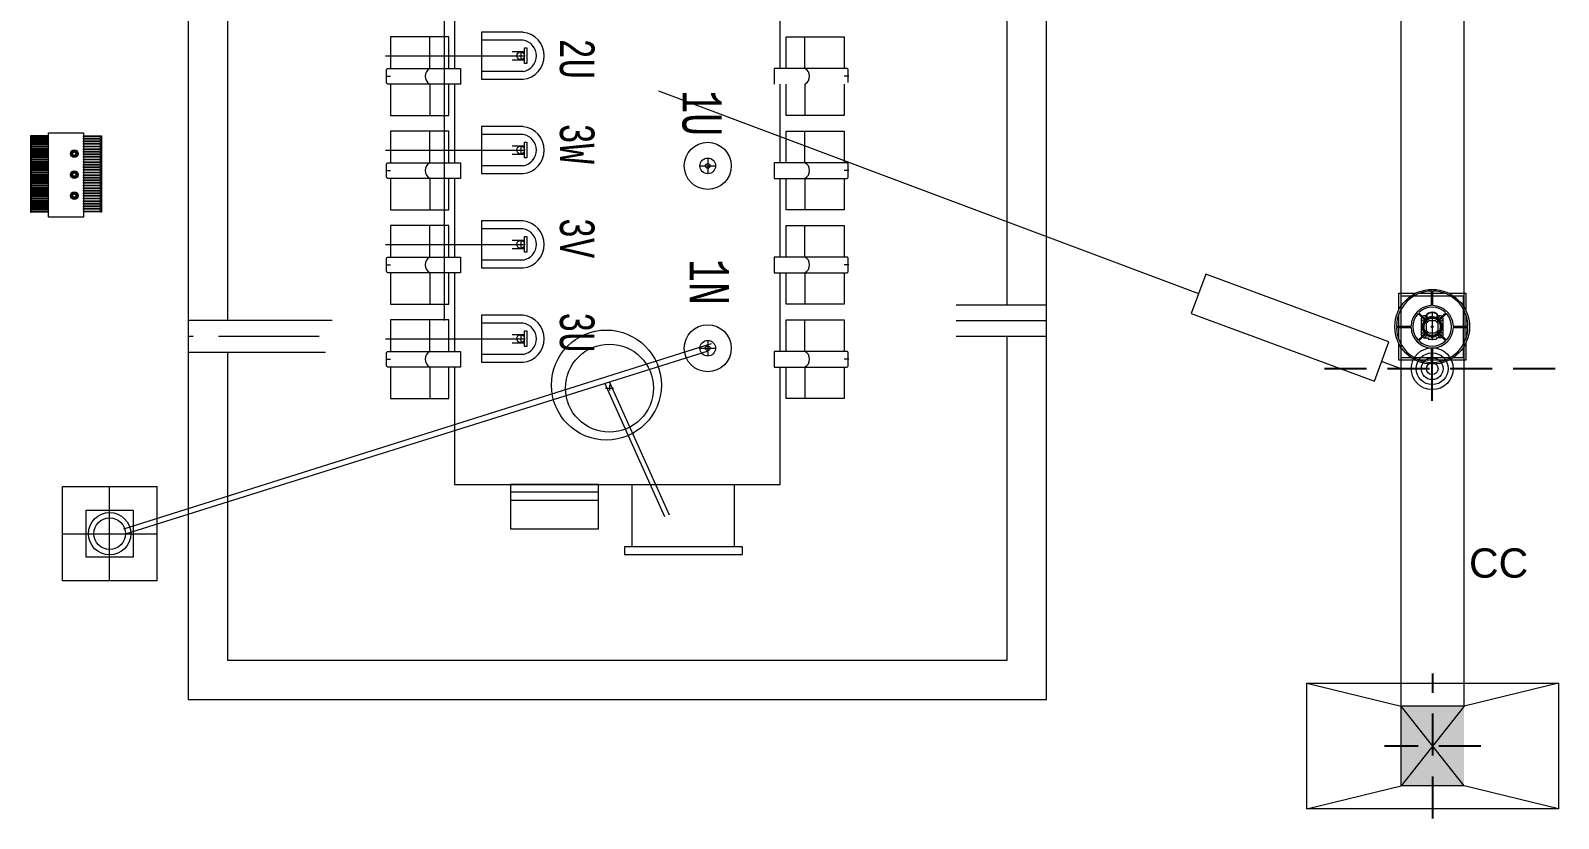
# Model space of a CAD drawing. Header units: metres. Extents: x 252 to 379, y 116 to 201.
# Drawn here: x 283.83 to 302.05, y 176.7 to 186.1 of the extents above; entities that cross this region are included whole.
import ezdxf
from ezdxf.enums import TextEntityAlignment as Align

# ---------------------------------------------------------------- set-up
doc = ezdxf.new("R2010")
doc.units = ezdxf.units.M
doc.linetypes.add('ACAD_ISO10W100', pattern=[18.5, 12, -3, 0.5, -3])
doc.linetypes.add('DASHED', pattern=[0.75, 0.5, -0.25])
for name, color, linetype, lineweight in [('C-ESTRUCTURA', 94, 'Continuous', 9), ('E-CONDUCTOR', 40, 'Continuous', 15), ('E-SIMBOLOS', 4, 'Continuous', 25), ('KOMPONENTE', 7, 'Continuous', 5), ('L-STRUCTUR_SET_A', 94, 'Continuous', 9)]:
    doc.layers.add(name, color=color, linetype=linetype, lineweight=lineweight)
doc.layers.add('NOPRINT', color=13, linetype='DASHED', plot=False)
doc.layers.add('V-CTRL-NODE-KNOW', color=92, linetype='Continuous')
doc.styles.add('ST1', font='monotxt', dxfattribs={"oblique": 0.1})
doc.styles.get("Standard").update_dxf_attribs({"font": 'arial.ttf'})

# ---------------------------------------------------------------- blocks, each defined once
blk = doc.blocks.new('set_2s_1d')
at = {"color": 5, "linetype": 'Continuous', "lineweight": 0}
for p, q in [((-29.037, 35.824, -0.1), (-29.037, 20.051, -0.1)), ((-18.799, 20.051, 1.726), (-18.799, 35.824, -0.1)), ((-19.269, 24.758, -0.1), (-19.269, 30.027, -0.1)), ((-28.569, 29.839, -0.1), (-28.569, 24.571, -0.1)), ((-19.878, 24.758, -0.1), (-18.8, 24.758, -0.1)), ((-27.322, 24.571, -0.1), (-29.037, 24.571, -0.1)), ((-18.8, 24.383, -0.1), (-19.878, 24.383, -0.1)), ((-19.269, 20.52, -0.1), (-19.269, 24.383, -0.1)), ((-29.037, 24.196, -0.1), (-27.4, 24.196, -0.1)), ((-28.569, 24.196, -0.1), (-28.569, 20.52, -0.1)), ((-28.569, 20.52, -0.1), (-19.269, 20.52, -0.1)), ((-29.037, 20.051, -0.1), (-18.8, 20.051, -0.1))]:
    blk.add_line(p, q, dxfattribs=at)
at = {"color": 1, "lineweight": 0}
for p, q in [((-25.982, 24.571, 0.05), (-25.982, 30.214, 0.05)), ((-25.86, 28.517, 0.05), (-25.86, 27.58, 0.05)), ((-21.977, 27.58, 0.05), (-21.977, 28.517, 0.05)), ((-26.624, 27.955, 0.05), (-26.624, 27.58, 0.05)), ((-25.931, 27.955, 0.05), (-26.624, 27.955, 0.05)), ((-26.156, 27.58, 0.05), (-26.156, 27.955, 0.05)), ((-25.931, 27.58, 0.05), (-25.931, 27.955, 0.05)), ((-21.907, 27.58, 0.05), (-21.907, 27.955, 0.05)), ((-21.907, 27.955, 0.05), (-21.213, 27.955, 0.05)), ((-21.682, 27.58, 0.05), (-21.682, 27.955, 0.05)), ((-21.213, 27.955, 0.05), (-21.213, 27.58, 0.05)), ((-26.684, 27.73, 0.574), (-25.072, 27.73, 0.05)), ((-25.025, 27.777, 0.05), (-25.175, 27.777, 0.05)), ((-25.119, 27.73, 0.05), (-25.025, 27.73, 0.05)), ((-25.072, 27.777, 0.05), (-25.072, 27.683, 0.05)), ((-25.025, 27.636, 0.05), (-25.025, 27.824, 0.05)), ((-25.025, 27.824, 0.05), (-24.997, 27.824, 0.05)), ((-25.025, 27.683, 0.05), (-25.025, 27.777, 0.05)), ((-24.997, 27.824, 0.05), (-24.997, 27.636, 0.05)), ((-26.671, 27.567, 0.05), (-26.669, 27.569, 0.05)), ((-26.671, 27.564, 0.05), (-26.671, 27.567, 0.05)), ((-26.671, 27.561, 0.05), (-26.671, 27.564, 0.05)), ((-26.671, 27.411, 0.05), (-26.671, 27.561, 0.05)), ((-26.669, 27.569, 0.05), (-26.668, 27.572, 0.05)), ((-26.668, 27.572, 0.05), (-26.666, 27.574, 0.05)), ((-26.666, 27.574, 0.05), (-26.664, 27.577, 0.05)), ((-26.664, 27.577, 0.05), (-26.661, 27.578, 0.05)), ((-26.661, 27.578, 0.05), (-26.658, 27.579, 0.05)), ((-26.658, 27.579, 0.05), (-26.653, 27.58, 0.05)), ((-26.653, 27.58, 0.05), (-25.79, 27.58, 0.05)), ((-26.624, 27.58, 0.05), (-25.931, 27.58, 0.05)), ((-25.79, 27.58, 0.05), (-25.79, 27.392, 0.05)), ((-25.175, 27.683, 0.05), (-25.025, 27.683, 0.05)), ((-24.997, 27.636, 0.05), (-25.025, 27.636, 0.05)), ((-22.048, 27.58, 0.05), (-22.048, 27.392, 0.05)), ((-21.185, 27.58, 0.05), (-22.048, 27.58, 0.05)), ((-21.213, 27.58, 0.05), (-21.907, 27.58, 0.05)), ((-21.18, 27.579, 0.05), (-21.185, 27.58, 0.05)), ((-21.177, 27.578, 0.05), (-21.18, 27.579, 0.05)), ((-21.174, 27.577, 0.05), (-21.177, 27.578, 0.05)), ((-21.172, 27.574, 0.05), (-21.174, 27.577, 0.05)), ((-21.17, 27.572, 0.05), (-21.172, 27.574, 0.05)), ((-21.168, 27.569, 0.05), (-21.17, 27.572, 0.05)), ((-21.167, 27.567, 0.05), (-21.168, 27.569, 0.05)), ((-21.167, 27.564, 0.05), (-21.167, 27.567, 0.05)), ((-21.167, 27.561, 0.05), (-21.167, 27.564, 0.05)), ((-21.167, 27.411, 0.05), (-21.167, 27.561, 0.05)), ((-26.681, 27.486, 0.05), (-26.624, 27.486, 0.05)), ((-26.671, 27.406, 0.05), (-26.671, 27.411, 0.05)), ((-26.669, 27.403, 0.05), (-26.671, 27.406, 0.05)), ((-26.668, 27.4, 0.05), (-26.669, 27.403, 0.05)), ((-26.666, 27.398, 0.05), (-26.668, 27.4, 0.05)), ((-26.664, 27.396, 0.05), (-26.666, 27.398, 0.05)), ((-26.661, 27.394, 0.05), (-26.664, 27.396, 0.05)), ((-26.658, 27.393, 0.05), (-26.661, 27.394, 0.05)), ((-26.655, 27.393, 0.05), (-26.658, 27.393, 0.05)), ((-26.653, 27.392, 0.05), (-26.655, 27.393, 0.05)), ((-26.615, 27.392, 0.05), (-26.653, 27.392, 0.05)), ((-26.624, 27.392, 0.05), (-26.624, 27.017, 0.05)), ((-25.931, 27.392, 0.05), (-26.624, 27.392, 0.05)), ((-26.156, 27.392, 0.05), (-26.156, 27.017, 0.05)), ((-25.931, 27.017, 0.05), (-25.931, 27.392, 0.05)), ((-25.79, 27.392, 0.05), (-25.931, 27.392, 0.05)), ((-25.86, 27.392, 0.05), (-25.86, 26.455, 0.05)), ((-21.977, 26.455, 0.05), (-21.977, 27.392, 0.05)), ((-21.907, 27.017, 0.05), (-21.907, 27.392, 0.05)), ((-21.682, 27.392, 0.05), (-21.682, 27.017, 0.05)), ((-21.157, 27.486, 0.05), (-21.213, 27.486, 0.05)), ((-21.213, 27.392, 0.05), (-21.213, 27.017, 0.05)), ((-26.624, 27.017, 0.05), (-25.931, 27.017, 0.05)), ((-21.213, 27.017, 0.05), (-21.907, 27.017, 0.05)), ((-25.931, 26.83, 0.05), (-26.624, 26.83, 0.05)), ((-26.624, 26.83, 0.05), (-26.624, 26.455, 0.05)), ((-26.156, 26.455, 0.05), (-26.156, 26.83, 0.05)), ((-25.931, 26.455, 0.05), (-25.931, 26.83, 0.05)), ((-21.907, 26.83, 0.05), (-21.213, 26.83, 0.05)), ((-21.907, 26.455, 0.05), (-21.907, 26.83, 0.05)), ((-21.682, 26.455, 0.05), (-21.682, 26.83, 0.05)), ((-21.213, 26.83, 0.05), (-21.213, 26.455, 0.05)), ((-25.025, 26.652, 0.05), (-25.175, 26.652, 0.05)), ((-25.072, 26.652, 0.05), (-25.072, 26.558, 0.05)), ((-25.025, 26.699, 0.05), (-24.997, 26.699, 0.05)), ((-25.025, 26.511, 0.05), (-25.025, 26.699, 0.05)), ((-25.025, 26.558, 0.05), (-25.025, 26.652, 0.05)), ((-24.997, 26.699, 0.05), (-24.997, 26.511, 0.05)), ((-26.684, 26.605, 0.574), (-25.072, 26.605, 0.05)), ((-26.671, 26.442, 0.05), (-26.669, 26.444, 0.05)), ((-26.671, 26.439, 0.05), (-26.671, 26.442, 0.05)), ((-26.671, 26.436, 0.05), (-26.671, 26.439, 0.05)), ((-26.671, 26.286, 0.05), (-26.671, 26.436, 0.05)), ((-26.669, 26.444, 0.05), (-26.668, 26.447, 0.05)), ((-26.668, 26.447, 0.05), (-26.666, 26.449, 0.05)), ((-26.666, 26.449, 0.05), (-26.664, 26.452, 0.05)), ((-26.664, 26.452, 0.05), (-26.661, 26.453, 0.05)), ((-26.661, 26.453, 0.05), (-26.658, 26.454, 0.05)), ((-26.658, 26.454, 0.05), (-26.653, 26.455, 0.05)), ((-26.653, 26.455, 0.05), (-25.79, 26.455, 0.05)), ((-26.624, 26.455, 0.05), (-25.931, 26.455, 0.05)), ((-25.79, 26.455, 0.05), (-25.79, 26.267, 0.05)), ((-25.175, 26.558, 0.05), (-25.025, 26.558, 0.05)), ((-25.119, 26.605, 0.05), (-25.025, 26.605, 0.05)), ((-24.997, 26.511, 0.05), (-25.025, 26.511, 0.05)), ((-22.841, 26.511, 0.574), (-22.841, 26.324, 0.574)), ((-22.048, 26.455, 0.05), (-22.048, 26.267, 0.05)), ((-21.185, 26.455, 0.05), (-22.048, 26.455, 0.05)), ((-21.213, 26.455, 0.05), (-21.907, 26.455, 0.05)), ((-21.18, 26.454, 0.05), (-21.185, 26.455, 0.05)), ((-21.177, 26.453, 0.05), (-21.18, 26.454, 0.05)), ((-21.174, 26.452, 0.05), (-21.177, 26.453, 0.05)), ((-21.172, 26.449, 0.05), (-21.174, 26.452, 0.05)), ((-21.17, 26.447, 0.05), (-21.172, 26.449, 0.05)), ((-21.168, 26.444, 0.05), (-21.17, 26.447, 0.05)), ((-21.167, 26.442, 0.05), (-21.168, 26.444, 0.05)), ((-21.167, 26.439, 0.05), (-21.167, 26.442, 0.05)), ((-21.167, 26.436, 0.05), (-21.167, 26.439, 0.05)), ((-21.167, 26.286, 0.05), (-21.167, 26.436, 0.05)), ((-26.681, 26.361, 0.05), (-26.624, 26.361, 0.05)), ((-26.671, 26.281, 0.05), (-26.671, 26.286, 0.05)), ((-26.669, 26.278, 0.05), (-26.671, 26.281, 0.05)), ((-26.668, 26.275, 0.05), (-26.669, 26.278, 0.05)), ((-26.666, 26.273, 0.05), (-26.668, 26.275, 0.05)), ((-26.664, 26.271, 0.05), (-26.666, 26.273, 0.05)), ((-26.661, 26.269, 0.05), (-26.664, 26.271, 0.05)), ((-26.658, 26.268, 0.05), (-26.661, 26.269, 0.05)), ((-26.655, 26.268, 0.05), (-26.658, 26.268, 0.05)), ((-26.653, 26.267, 0.05), (-26.655, 26.268, 0.05)), ((-26.615, 26.267, 0.05), (-26.653, 26.267, 0.05)), ((-26.624, 26.267, 0.05), (-26.624, 25.892, 0.05)), ((-25.931, 26.267, 0.05), (-26.624, 26.267, 0.05)), ((-26.156, 26.267, 0.05), (-26.156, 25.892, 0.05)), ((-25.931, 25.892, 0.05), (-25.931, 26.267, 0.05)), ((-25.79, 26.267, 0.05), (-25.931, 26.267, 0.05)), ((-25.86, 26.267, 0.05), (-25.86, 25.33, 0.05)), ((-22.934, 26.417, 0.574), (-22.747, 26.417, 0.574)), ((-22.048, 26.267, 0.05), (-21.907, 26.267, 0.05)), ((-21.977, 25.33, 0.05), (-21.977, 26.267, 0.05)), ((-21.907, 26.267, 0.05), (-21.213, 26.267, 0.05)), ((-21.907, 25.892, 0.05), (-21.907, 26.267, 0.05)), ((-21.682, 26.267, 0.05), (-21.682, 25.892, 0.05)), ((-21.223, 26.267, 0.05), (-21.185, 26.267, 0.05)), ((-21.157, 26.361, 0.05), (-21.213, 26.361, 0.05)), ((-21.213, 26.267, 0.05), (-21.213, 25.892, 0.05)), ((-21.185, 26.267, 0.05), (-21.182, 26.268, 0.05)), ((-21.182, 26.268, 0.05), (-21.18, 26.268, 0.05)), ((-21.18, 26.268, 0.05), (-21.177, 26.269, 0.05)), ((-21.177, 26.269, 0.05), (-21.174, 26.271, 0.05)), ((-21.174, 26.271, 0.05), (-21.172, 26.273, 0.05)), ((-21.172, 26.273, 0.05), (-21.17, 26.275, 0.05)), ((-21.17, 26.275, 0.05), (-21.168, 26.278, 0.05)), ((-21.168, 26.278, 0.05), (-21.167, 26.281, 0.05)), ((-21.167, 26.281, 0.05), (-21.167, 26.286, 0.05)), ((-26.624, 25.892, 0.05), (-25.931, 25.892, 0.05)), ((-21.213, 25.892, 0.05), (-21.907, 25.892, 0.05)), ((-26.624, 25.705, 0.05), (-26.624, 25.33, 0.05)), ((-25.931, 25.705, 0.05), (-26.624, 25.705, 0.05)), ((-26.156, 25.33, 0.05), (-26.156, 25.705, 0.05)), ((-25.931, 25.33, 0.05), (-25.931, 25.705, 0.05)), ((-21.907, 25.33, 0.05), (-21.907, 25.705, 0.05)), ((-21.907, 25.705, 0.05), (-21.213, 25.705, 0.05)), ((-21.682, 25.33, 0.05), (-21.682, 25.705, 0.05)), ((-21.213, 25.705, 0.05), (-21.213, 25.33, 0.05)), ((-25.025, 25.527, 0.05), (-25.175, 25.527, 0.05)), ((-25.072, 25.527, 0.05), (-25.072, 25.433, 0.05)), ((-25.025, 25.574, 0.05), (-24.997, 25.574, 0.05)), ((-25.025, 25.386, 0.05), (-25.025, 25.574, 0.05)), ((-25.025, 25.433, 0.05), (-25.025, 25.527, 0.05)), ((-24.997, 25.574, 0.05), (-24.997, 25.386, 0.05)), ((-26.684, 25.48, 0.574), (-25.072, 25.48, 0.05)), ((-25.175, 25.433, 0.05), (-25.025, 25.433, 0.05)), ((-25.119, 25.48, 0.05), (-25.025, 25.48, 0.05)), ((-24.997, 25.386, 0.05), (-25.025, 25.386, 0.05)), ((-26.681, 25.236, 0.05), (-26.624, 25.236, 0.05)), ((-26.671, 25.317, 0.05), (-26.669, 25.319, 0.05)), ((-26.671, 25.314, 0.05), (-26.671, 25.317, 0.05)), ((-26.671, 25.311, 0.05), (-26.671, 25.314, 0.05)), ((-26.671, 25.161, 0.05), (-26.671, 25.311, 0.05)), ((-26.671, 25.156, 0.05), (-26.671, 25.161, 0.05)), ((-26.669, 25.153, 0.05), (-26.671, 25.156, 0.05)), ((-26.669, 25.319, 0.05), (-26.668, 25.322, 0.05)), ((-26.668, 25.15, 0.05), (-26.669, 25.153, 0.05)), ((-26.668, 25.322, 0.05), (-26.666, 25.324, 0.05)), ((-26.666, 25.148, 0.05), (-26.668, 25.15, 0.05)), ((-26.666, 25.324, 0.05), (-26.664, 25.327, 0.05)), ((-26.664, 25.327, 0.05), (-26.661, 25.328, 0.05)), ((-26.661, 25.328, 0.05), (-26.658, 25.329, 0.05)), ((-26.658, 25.329, 0.05), (-26.653, 25.33, 0.05)), ((-26.653, 25.33, 0.05), (-25.79, 25.33, 0.05)), ((-26.624, 25.33, 0.05), (-25.931, 25.33, 0.05)), ((-25.79, 25.33, 0.05), (-25.79, 25.142, 0.05)), ((-22.048, 25.33, 0.05), (-22.048, 25.142, 0.05)), ((-21.185, 25.33, 0.05), (-22.048, 25.33, 0.05)), ((-21.213, 25.33, 0.05), (-21.907, 25.33, 0.05)), ((-21.157, 25.236, 0.05), (-21.213, 25.236, 0.05)), ((-21.18, 25.329, 0.05), (-21.185, 25.33, 0.05)), ((-21.177, 25.328, 0.05), (-21.18, 25.329, 0.05)), ((-21.174, 25.327, 0.05), (-21.177, 25.328, 0.05)), ((-21.172, 25.324, 0.05), (-21.174, 25.327, 0.05)), ((-21.17, 25.322, 0.05), (-21.172, 25.324, 0.05)), ((-21.172, 25.148, 0.05), (-21.17, 25.15, 0.05)), ((-21.168, 25.319, 0.05), (-21.17, 25.322, 0.05)), ((-21.17, 25.15, 0.05), (-21.168, 25.153, 0.05)), ((-21.167, 25.317, 0.05), (-21.168, 25.319, 0.05)), ((-21.168, 25.153, 0.05), (-21.167, 25.156, 0.05)), ((-21.167, 25.314, 0.05), (-21.167, 25.317, 0.05)), ((-21.167, 25.311, 0.05), (-21.167, 25.314, 0.05)), ((-21.167, 25.161, 0.05), (-21.167, 25.311, 0.05)), ((-21.167, 25.156, 0.05), (-21.167, 25.161, 0.05)), ((-26.664, 25.146, 0.05), (-26.666, 25.148, 0.05)), ((-26.661, 25.144, 0.05), (-26.664, 25.146, 0.05)), ((-26.658, 25.143, 0.05), (-26.661, 25.144, 0.05)), ((-26.655, 25.143, 0.05), (-26.658, 25.143, 0.05)), ((-26.653, 25.142, 0.05), (-26.655, 25.143, 0.05)), ((-26.615, 25.142, 0.05), (-26.653, 25.142, 0.05)), ((-26.624, 25.142, 0.05), (-26.624, 24.767, 0.05)), ((-25.931, 25.142, 0.05), (-26.624, 25.142, 0.05)), ((-26.156, 25.142, 0.05), (-26.156, 24.767, 0.05)), ((-25.931, 24.767, 0.05), (-25.931, 25.142, 0.05)), ((-25.79, 25.142, 0.05), (-25.931, 25.142, 0.05)), ((-25.86, 25.142, 0.05), (-25.86, 24.205, 0.05)), ((-22.048, 25.142, 0.05), (-21.907, 25.142, 0.05)), ((-21.977, 24.205, 0.05), (-21.977, 25.142, 0.05)), ((-21.907, 24.767, 0.05), (-21.907, 25.142, 0.05)), ((-21.907, 25.142, 0.05), (-21.213, 25.142, 0.05)), ((-21.682, 25.142, 0.05), (-21.682, 24.767, 0.05)), ((-21.223, 25.142, 0.05), (-21.185, 25.142, 0.05)), ((-21.213, 25.142, 0.05), (-21.213, 24.767, 0.05)), ((-21.185, 25.142, 0.05), (-21.182, 25.143, 0.05)), ((-21.182, 25.143, 0.05), (-21.18, 25.143, 0.05)), ((-21.18, 25.143, 0.05), (-21.177, 25.144, 0.05)), ((-21.177, 25.144, 0.05), (-21.174, 25.146, 0.05)), ((-21.174, 25.146, 0.05), (-21.172, 25.148, 0.05)), ((-26.624, 24.767, 0.05), (-25.931, 24.767, 0.05)), ((-21.213, 24.767, 0.05), (-21.907, 24.767, 0.05)), ((-26.624, 24.58, 0.05), (-26.624, 24.205, 0.05)), ((-25.931, 24.58, 0.05), (-26.624, 24.58, 0.05)), ((-26.156, 24.205, 0.05), (-26.156, 24.58, 0.05)), ((-25.931, 24.205, 0.05), (-25.931, 24.58, 0.05)), ((-25.025, 24.449, 0.05), (-24.997, 24.449, 0.05)), ((-25.025, 24.261, 0.05), (-25.025, 24.449, 0.05)), ((-24.997, 24.449, 0.05), (-24.997, 24.261, 0.05)), ((-21.907, 24.58, 0.05), (-21.213, 24.58, 0.05)), ((-21.907, 24.205, 0.05), (-21.907, 24.58, 0.05)), ((-21.682, 24.205, 0.05), (-21.682, 24.58, 0.05)), ((-21.213, 24.58, 0.05), (-21.213, 24.205, 0.05)), ((-22.802, 24.295, -0.473), (-29.81, 22.086, -0.473)), ((-26.684, 24.355, 0.574), (-25.072, 24.355, 0.05)), ((-25.025, 24.402, 0.05), (-25.175, 24.402, 0.05)), ((-25.175, 24.308, 0.05), (-25.025, 24.308, 0.05)), ((-25.119, 24.355, 0.05), (-25.025, 24.355, 0.05)), ((-25.072, 24.402, 0.05), (-25.072, 24.308, 0.05)), ((-25.025, 24.308, 0.05), (-25.025, 24.402, 0.05)), ((-24.997, 24.261, 0.05), (-25.025, 24.261, 0.05)), ((-22.934, 24.242, 0.423), (-22.747, 24.242, 0.423)), ((-22.841, 24.336, 0.423), (-22.841, 24.149, 0.423)), ((-29.787, 22.03, 0.05), (-22.833, 24.21, -0.473)), ((-26.681, 24.111, 0.05), (-26.624, 24.111, 0.05)), ((-26.671, 24.192, 0.05), (-26.669, 24.194, 0.05)), ((-26.671, 24.189, 0.05), (-26.671, 24.192, 0.05)), ((-26.671, 24.186, 0.05), (-26.671, 24.189, 0.05)), ((-26.671, 24.036, 0.05), (-26.671, 24.186, 0.05)), ((-26.669, 24.194, 0.05), (-26.668, 24.197, 0.05)), ((-26.668, 24.197, 0.05), (-26.666, 24.199, 0.05)), ((-26.666, 24.199, 0.05), (-26.664, 24.201, 0.05)), ((-26.664, 24.201, 0.05), (-26.661, 24.203, 0.05)), ((-26.661, 24.203, 0.05), (-26.658, 24.204, 0.05)), ((-26.658, 24.204, 0.05), (-26.653, 24.205, 0.05)), ((-26.653, 24.205, 0.05), (-25.79, 24.205, 0.05)), ((-26.624, 24.205, 0.05), (-25.931, 24.205, 0.05)), ((-25.79, 24.205, 0.05), (-25.79, 24.017, 0.05)), ((-22.048, 24.205, 0.05), (-22.048, 24.017, 0.05)), ((-21.185, 24.205, 0.05), (-22.048, 24.205, 0.05)), ((-21.213, 24.205, 0.05), (-21.907, 24.205, 0.05)), ((-21.157, 24.111, 0.05), (-21.213, 24.111, 0.05)), ((-21.18, 24.204, 0.05), (-21.185, 24.205, 0.05)), ((-21.177, 24.203, 0.05), (-21.18, 24.204, 0.05)), ((-21.174, 24.201, 0.05), (-21.177, 24.203, 0.05)), ((-21.172, 24.199, 0.05), (-21.174, 24.201, 0.05)), ((-21.17, 24.197, 0.05), (-21.172, 24.199, 0.05)), ((-21.168, 24.194, 0.05), (-21.17, 24.197, 0.05)), ((-21.167, 24.192, 0.05), (-21.168, 24.194, 0.05)), ((-21.167, 24.189, 0.05), (-21.167, 24.192, 0.05)), ((-21.167, 24.186, 0.05), (-21.167, 24.189, 0.05)), ((-21.167, 24.036, 0.05), (-21.167, 24.186, 0.05)), ((-26.671, 24.031, 0.05), (-26.671, 24.036, 0.05)), ((-26.669, 24.028, 0.05), (-26.671, 24.031, 0.05)), ((-26.668, 24.025, 0.05), (-26.669, 24.028, 0.05)), ((-26.666, 24.023, 0.05), (-26.668, 24.025, 0.05)), ((-26.664, 24.021, 0.05), (-26.666, 24.023, 0.05)), ((-26.661, 24.019, 0.05), (-26.664, 24.021, 0.05)), ((-26.658, 24.018, 0.05), (-26.661, 24.019, 0.05)), ((-26.655, 24.018, 0.05), (-26.658, 24.018, 0.05)), ((-26.653, 24.017, 0.05), (-26.655, 24.018, 0.05)), ((-26.615, 24.017, 0.05), (-26.653, 24.017, 0.05)), ((-26.624, 24.017, 0.05), (-26.624, 23.642, 0.05)), ((-25.931, 24.017, 0.05), (-26.624, 24.017, 0.05)), ((-26.156, 24.017, 0.05), (-26.156, 23.642, 0.05)), ((-25.931, 23.642, 0.05), (-25.931, 24.017, 0.05)), ((-25.79, 24.017, 0.05), (-25.931, 24.017, 0.05)), ((-25.86, 24.017, 0.05), (-25.86, 22.618, 0.05)), ((-22.048, 24.017, 0.05), (-21.907, 24.017, 0.05)), ((-21.977, 22.618, 0.05), (-21.977, 24.017, 0.05)), ((-21.907, 23.642, 0.05), (-21.907, 24.017, 0.05)), ((-21.907, 24.017, 0.05), (-21.213, 24.017, 0.05)), ((-21.682, 24.017, 0.05), (-21.682, 23.642, 0.05)), ((-21.223, 24.017, 0.05), (-21.185, 24.017, 0.05)), ((-21.213, 24.017, 0.05), (-21.213, 23.642, 0.05)), ((-21.185, 24.017, 0.05), (-21.182, 24.018, 0.05)), ((-21.182, 24.018, 0.05), (-21.18, 24.018, 0.05)), ((-21.18, 24.018, 0.05), (-21.177, 24.019, 0.05)), ((-21.177, 24.019, 0.05), (-21.174, 24.021, 0.05)), ((-21.174, 24.021, 0.05), (-21.172, 24.023, 0.05)), ((-21.172, 24.023, 0.05), (-21.17, 24.025, 0.05)), ((-21.17, 24.025, 0.05), (-21.168, 24.028, 0.05)), ((-21.168, 24.028, 0.05), (-21.167, 24.031, 0.05)), ((-21.167, 24.031, 0.05), (-21.167, 24.036, 0.05)), ((-23.353, 22.231, 0.05), (-24.069, 23.824, 0.05)), ((-24.061, 23.766, 0.05), (-23.964, 23.766, 0.05)), ((-24.018, 23.847, 0.05), (-23.301, 22.254, 0.05)), ((-24.013, 23.804, 0.05), (-24.013, 23.738, 0.05)), ((-26.624, 23.642, 0.05), (-25.931, 23.642, 0.05)), ((-21.213, 23.642, 0.05), (-21.907, 23.642, 0.05)), ((-25.86, 22.618, 0.423), (-21.977, 22.618, 0.423)), ((-23.741, 21.874, 0.05), (-23.741, 22.618, 0.05)), ((-22.522, 21.874, 0.05), (-22.522, 22.618, 0.05)), ((-30.537, 22.592, 0.05), (-29.412, 22.592, 0.05)), ((-30.537, 21.467, 0.05), (-30.537, 22.592, 0.05)), ((-29.975, 21.467, 0.05), (-29.975, 22.592, 0.05)), ((-29.412, 22.592, 0.05), (-29.412, 21.467, 0.05)), ((-30.256, 22.311, 0.05), (-29.694, 22.311, 0.05)), ((-30.256, 21.749, 0.05), (-30.256, 22.311, 0.05)), ((-29.975, 21.786, 0.05), (-29.975, 22.274, 0.05)), ((-29.694, 22.311, 0.05), (-29.694, 21.749, 0.05)), ((-30.537, 22.03, 0.05), (-29.412, 22.03, 0.05)), ((-30.219, 22.03, 0.05), (-29.731, 22.03, 0.05)), ((-29.694, 21.749, 0.05), (-30.256, 21.749, 0.05)), ((-29.412, 21.467, 0.05), (-30.537, 21.467, 0.05))]:
    blk.add_line(p, q, dxfattribs=at)
at = {"color": 7, "linetype": 'ACAD_ISO10W100', "lineweight": 0, "ltscale": 0.1}
for p, q in [((-19.878, 24.571, -0.1), (-18.8, 24.571, -0.1)), ((-27.477, 24.383, -0.1), (-29.037, 24.383, -0.1))]:
    blk.add_line(p, q, dxfattribs=at)
at = {"color": 1, "lineweight": 0, "elevation": 0.05}
for points in [[(-25.043, 28.01), (-25.541, 28.01), (-25.541, 27.45), (-25.043, 27.45)], [(-25.043, 27.915), (-25.541, 27.915), (-25.541, 27.545), (-25.043, 27.545)], [(-25.043, 26.885), (-25.541, 26.885), (-25.541, 26.325), (-25.043, 26.325)], [(-25.043, 26.885), (-25.541, 26.885), (-25.541, 26.325), (-25.043, 26.325)], [(-25.043, 26.79), (-25.541, 26.79), (-25.541, 26.42), (-25.043, 26.42)], [(-25.043, 25.76), (-25.541, 25.76), (-25.541, 25.2), (-25.043, 25.2)], [(-25.043, 25.76), (-25.541, 25.76), (-25.541, 25.2), (-25.043, 25.2)], [(-25.043, 25.665), (-25.541, 25.665), (-25.541, 25.295), (-25.043, 25.295)], [(-25.043, 24.635), (-25.541, 24.635), (-25.541, 24.075), (-25.043, 24.075)], [(-25.043, 24.54), (-25.541, 24.54), (-25.541, 24.17), (-25.043, 24.17)]]:
    blk.add_lwpolyline(points, dxfattribs=at)
at = {"color": 1, "lineweight": 0}
for points, elevation in [([(-25.194, 22.088), (-24.144, 22.088), (-24.144, 22.618), (-25.194, 22.618)], 0.05), ([(-25.194, 22.431), (-24.144, 22.431), (-24.144, 22.524), (-25.194, 22.524)], 0.423), ([(-22.428, 21.874), (-23.834, 21.874), (-23.834, 21.781), (-22.428, 21.781)], 0.05)]:
    blk.add_lwpolyline(points, close=True, dxfattribs=dict(at, elevation=elevation))
for centre, radius in [((-25.072, 27.73, 0.05), 0.0469), ((-25.072, 26.605, 0.05), 0.0469), ((-22.841, 26.417, 0.574), 0.281), ((-22.841, 26.417, 0.574), 0.0938), ((-22.841, 26.417, 0.574), 0.0281), ((-25.072, 25.48, 0.05), 0.0469), ((-24.05, 23.803, 0.05), 0.656), ((-22.841, 24.242, 0.423), 0.281), ((-25.072, 24.355, 0.05), 0.0469), ((-24.013, 23.766, 0.05), 0.525), ((-22.841, 24.242, 0.423), 0.0938), ((-22.841, 24.242, 0.423), 0.0281), ((-29.975, 22.03, 0.05), 0.253), ((-29.975, 22.03, 0.05), 0.188)]:
    blk.add_circle(centre, radius, dxfattribs=at)
for centre, radius, start, end in [((-25.072, 27.73, 0.05), 0.281, 275.816, 84.184), ((-25.072, 27.73, 0.05), 0.188, 278.7428, 81.2572), ((-26.106, 27.486, 0.05), 0.106, 118.0725, 241.9275), ((-21.732, 27.486, 0.05), 0.106, 298.0725, 61.9275), ((-25.072, 26.605, 0.05), 0.281, 275.816, 84.184), ((-25.072, 26.605, 0.05), 0.188, 278.7428, 81.2572), ((-26.106, 26.361, 0.05), 0.106, 118.0725, 241.9275), ((-21.732, 26.361, 0.05), 0.106, 298.0725, 61.9275), ((-25.072, 25.48, 0.05), 0.281, 275.816, 84.184), ((-25.072, 25.48, 0.05), 0.188, 278.7428, 81.2572), ((-26.106, 25.236, 0.05), 0.106, 118.0725, 241.9275), ((-21.732, 25.236, 0.05), 0.106, 298.0725, 61.9275), ((-25.072, 24.355, 0.05), 0.281, 275.816, 84.184), ((-25.072, 24.355, 0.05), 0.188, 278.7428, 81.2572), ((-26.106, 24.111, 0.05), 0.106, 118.0725, 241.9275), ((-21.732, 24.111, 0.05), 0.106, 298.0725, 61.9275)]:
    blk.add_arc(centre, radius, start, end, dxfattribs=at)
at = {"layer": 'C-ESTRUCTURA'}
for p, q in [((-14.569, 19.973), (-14.569, 37.023)), ((-13.819, 19.973), (-13.819, 37.023)), ((-15.694, 18.747), (-15.695, 20.248)), ((-15.694, 20.248), (-14.569, 19.973)), ((-15.694, 20.248), (-12.694, 20.248)), ((-12.694, 20.248), (-13.819, 19.973)), ((-12.694, 20.248), (-12.694, 18.747)), ((-13.819, 19.973), (-14.569, 19.023)), ((-13.819, 19.023), (-14.569, 19.973)), ((-14.569, 19.023), (-14.569, 19.973)), ((-13.819, 19.973), (-14.569, 19.973)), ((-15.694, 18.747), (-14.569, 19.023)), ((-13.819, 19.023), (-14.569, 19.023)), ((-12.694, 18.747), (-13.819, 19.023)), ((-12.694, 18.747), (-15.694, 18.747))]:
    blk.add_line(p, q, dxfattribs=at)
at = {"layer": 'E-CONDUCTOR'}
for p, q in [((-23.428, 27.312, 0.349), (-16.989, 24.893, 0.349)), ((-16.902, 25.127), (-17.076, 24.658)), ((-14.717, 24.319), (-16.902, 25.127)), ((-17.076, 24.658), (-14.89, 23.85)), ((-14.89, 23.85), (-14.717, 24.319)), ((-14.569, 23.998), (-14.804, 24.084)), ((-13.819, 23.998), (-13.569, 23.998))]:
    blk.add_line(p, q, dxfattribs=at)
for radius in [0.25, 0.19, 0.13, 0.07]:
    blk.add_circle((-14.2, 23.998), radius, dxfattribs=at)
at = {"layer": 'E-SIMBOLOS'}
blk.add_solid([(-14.569, 19.023), (-14.569, 19.973), (-13.819, 19.023), (-13.819, 19.973)], dxfattribs=at)
at = {"layer": 'KOMPONENTE', "color": 1}
for p, q in [((-14.265, 24.628), (-14.3, 24.628)), ((-14.265, 24.598), (-14.265, 24.648)), ((-14.26, 24.601), (-14.26, 24.646)), ((-14.2, 24.658), (-14.2, 24.338)), ((-14.14, 24.601), (-14.14, 24.646)), ((-14.135, 24.598), (-14.135, 24.648)), ((-14.1, 24.628), (-14.135, 24.628)), ((-14.3, 24.368), (-14.25, 24.368)), ((-14.25, 24.368), (-14.25, 24.351)), ((-14.1, 24.368), (-14.15, 24.368)), ((-14.15, 24.368), (-14.15, 24.351))]:
    blk.add_line(p, q, dxfattribs=at)
at = {"layer": 'KOMPONENTE', "color": 1, "elevation": -96.815}
blk.add_lwpolyline([(-30.704, 25.805), (-30.704, 26.812), (-30.287, 26.812), (-30.287, 25.805)], close=True, dxfattribs=at)
at = {"layer": 'KOMPONENTE', "color": 1, "elevation": 0.05, "flags": 128}
for points in [[(-30.918, 26.777), (-30.918, 25.865), (-30.907, 25.865), (-30.907, 25.868)], [(-30.907, 26.777), (-30.907, 26.777), (-30.918, 26.777)], [(-30.907, 26.746), (-30.907, 26.767)], [(-30.907, 26.715), (-30.907, 26.736)], [(-30.907, 26.684), (-30.907, 26.705)], [(-30.907, 26.653), (-30.907, 26.674)], [(-30.907, 26.622), (-30.907, 26.643)], [(-30.907, 26.591), (-30.907, 26.612)], [(-30.073, 26.777), (-30.073, 25.865), (-30.084, 25.865), (-30.084, 25.868)], [(-30.084, 26.777), (-30.084, 26.777), (-30.073, 26.777)], [(-30.084, 26.746), (-30.084, 26.767)], [(-30.084, 26.715), (-30.084, 26.736)], [(-30.084, 26.684), (-30.084, 26.705)], [(-30.084, 26.653), (-30.084, 26.674)], [(-30.084, 26.622), (-30.084, 26.643)], [(-30.084, 26.591), (-30.084, 26.612)], [(-30.907, 26.56), (-30.907, 26.581)], [(-30.907, 26.529), (-30.907, 26.55)], [(-30.907, 26.498), (-30.907, 26.519)], [(-30.907, 26.467), (-30.907, 26.488)], [(-30.907, 26.436), (-30.907, 26.457)], [(-30.907, 26.405), (-30.907, 26.426)], [(-30.084, 26.56), (-30.084, 26.581)], [(-30.084, 26.529), (-30.084, 26.55)], [(-30.084, 26.498), (-30.084, 26.519)], [(-30.084, 26.467), (-30.084, 26.488)], [(-30.084, 26.436), (-30.084, 26.457)], [(-30.084, 26.405), (-30.084, 26.426)], [(-30.907, 26.374), (-30.907, 26.395)], [(-30.907, 26.343), (-30.907, 26.364)], [(-30.907, 26.312), (-30.907, 26.333)], [(-30.907, 26.281), (-30.907, 26.302)], [(-30.907, 26.25), (-30.907, 26.271)], [(-30.084, 26.374), (-30.084, 26.395)], [(-30.084, 26.343), (-30.084, 26.364)], [(-30.084, 26.312), (-30.084, 26.333)], [(-30.084, 26.281), (-30.084, 26.302)], [(-30.084, 26.25), (-30.084, 26.271)], [(-30.907, 26.219), (-30.907, 26.24)], [(-30.907, 26.188), (-30.907, 26.209)], [(-30.907, 26.157), (-30.907, 26.178)], [(-30.907, 26.126), (-30.907, 26.147)], [(-30.907, 26.095), (-30.907, 26.116)], [(-30.907, 26.064), (-30.907, 26.085)], [(-30.084, 26.219), (-30.084, 26.24)], [(-30.084, 26.188), (-30.084, 26.209)], [(-30.084, 26.157), (-30.084, 26.178)], [(-30.084, 26.126), (-30.084, 26.147)], [(-30.084, 26.095), (-30.084, 26.116)], [(-30.084, 26.064), (-30.084, 26.085)], [(-30.907, 26.033), (-30.907, 26.054)], [(-30.907, 26.002), (-30.907, 26.023)], [(-30.907, 25.971), (-30.907, 25.992)], [(-30.907, 25.94), (-30.907, 25.961)], [(-30.907, 25.909), (-30.907, 25.93)], [(-30.907, 25.878), (-30.907, 25.899)], [(-30.084, 26.033), (-30.084, 26.054)], [(-30.084, 26.002), (-30.084, 26.023)], [(-30.084, 25.971), (-30.084, 25.992)], [(-30.084, 25.94), (-30.084, 25.961)], [(-30.084, 25.909), (-30.084, 25.93)], [(-30.084, 25.878), (-30.084, 25.899)]]:
    blk.add_lwpolyline(points, dxfattribs=at)
at = {"layer": 'KOMPONENTE', "color": 1, "elevation": 0.05}
for points in [[(-30.907, 26.767), (-30.704, 26.767), (-30.704, 26.777), (-30.907, 26.777)], [(-30.907, 26.736), (-30.704, 26.736), (-30.704, 26.746), (-30.907, 26.746)], [(-30.907, 26.705), (-30.704, 26.705), (-30.704, 26.715), (-30.907, 26.715)], [(-30.907, 26.674), (-30.704, 26.674), (-30.704, 26.684), (-30.907, 26.684)], [(-30.907, 26.643), (-30.704, 26.643), (-30.704, 26.653), (-30.907, 26.653)], [(-30.907, 26.612), (-30.704, 26.612), (-30.704, 26.622), (-30.907, 26.622)], [(-30.084, 26.767), (-30.287, 26.767), (-30.287, 26.777), (-30.084, 26.777)], [(-30.084, 26.736), (-30.287, 26.736), (-30.287, 26.746), (-30.084, 26.746)], [(-30.084, 26.705), (-30.287, 26.705), (-30.287, 26.715), (-30.084, 26.715)], [(-30.084, 26.674), (-30.287, 26.674), (-30.287, 26.684), (-30.084, 26.684)], [(-30.084, 26.643), (-30.287, 26.643), (-30.287, 26.653), (-30.084, 26.653)], [(-30.084, 26.612), (-30.287, 26.612), (-30.287, 26.622), (-30.084, 26.622)], [(-30.907, 26.581), (-30.704, 26.581), (-30.704, 26.591), (-30.907, 26.591)], [(-30.907, 26.55), (-30.704, 26.55), (-30.704, 26.56), (-30.907, 26.56)], [(-30.907, 26.519), (-30.704, 26.519), (-30.704, 26.529), (-30.907, 26.529)], [(-30.907, 26.488), (-30.704, 26.488), (-30.704, 26.498), (-30.907, 26.498)], [(-30.907, 26.457), (-30.704, 26.457), (-30.704, 26.467), (-30.907, 26.467)], [(-30.907, 26.426), (-30.704, 26.426), (-30.704, 26.436), (-30.907, 26.436)], [(-30.084, 26.581), (-30.287, 26.581), (-30.287, 26.591), (-30.084, 26.591)], [(-30.084, 26.55), (-30.287, 26.55), (-30.287, 26.56), (-30.084, 26.56)], [(-30.084, 26.519), (-30.287, 26.519), (-30.287, 26.529), (-30.084, 26.529)], [(-30.084, 26.488), (-30.287, 26.488), (-30.287, 26.498), (-30.084, 26.498)], [(-30.084, 26.457), (-30.287, 26.457), (-30.287, 26.467), (-30.084, 26.467)], [(-30.084, 26.426), (-30.287, 26.426), (-30.287, 26.436), (-30.084, 26.436)], [(-30.907, 26.395), (-30.704, 26.395), (-30.704, 26.405), (-30.907, 26.405)], [(-30.907, 26.364), (-30.704, 26.364), (-30.704, 26.374), (-30.907, 26.374)], [(-30.907, 26.333), (-30.704, 26.333), (-30.704, 26.343), (-30.907, 26.343)], [(-30.907, 26.302), (-30.704, 26.302), (-30.704, 26.312), (-30.907, 26.312)], [(-30.907, 26.271), (-30.704, 26.271), (-30.704, 26.281), (-30.907, 26.281)], [(-30.907, 26.24), (-30.704, 26.24), (-30.704, 26.25), (-30.907, 26.25)], [(-30.084, 26.395), (-30.287, 26.395), (-30.287, 26.405), (-30.084, 26.405)], [(-30.084, 26.364), (-30.287, 26.364), (-30.287, 26.374), (-30.084, 26.374)], [(-30.084, 26.333), (-30.287, 26.333), (-30.287, 26.343), (-30.084, 26.343)], [(-30.084, 26.302), (-30.287, 26.302), (-30.287, 26.312), (-30.084, 26.312)], [(-30.084, 26.271), (-30.287, 26.271), (-30.287, 26.281), (-30.084, 26.281)], [(-30.084, 26.24), (-30.287, 26.24), (-30.287, 26.25), (-30.084, 26.25)], [(-30.907, 26.209), (-30.704, 26.209), (-30.704, 26.219), (-30.907, 26.219)], [(-30.907, 26.178), (-30.704, 26.178), (-30.704, 26.188), (-30.907, 26.188)], [(-30.907, 26.147), (-30.704, 26.147), (-30.704, 26.157), (-30.907, 26.157)], [(-30.907, 26.116), (-30.704, 26.116), (-30.704, 26.126), (-30.907, 26.126)], [(-30.907, 26.085), (-30.704, 26.085), (-30.704, 26.095), (-30.907, 26.095)], [(-30.907, 26.054), (-30.704, 26.054), (-30.704, 26.064), (-30.907, 26.064)], [(-30.084, 26.209), (-30.287, 26.209), (-30.287, 26.219), (-30.084, 26.219)], [(-30.084, 26.178), (-30.287, 26.178), (-30.287, 26.188), (-30.084, 26.188)], [(-30.084, 26.147), (-30.287, 26.147), (-30.287, 26.157), (-30.084, 26.157)], [(-30.084, 26.116), (-30.287, 26.116), (-30.287, 26.126), (-30.084, 26.126)], [(-30.084, 26.085), (-30.287, 26.085), (-30.287, 26.095), (-30.084, 26.095)], [(-30.084, 26.054), (-30.287, 26.054), (-30.287, 26.064), (-30.084, 26.064)], [(-30.907, 26.023), (-30.704, 26.023), (-30.704, 26.033), (-30.907, 26.033)], [(-30.907, 25.992), (-30.704, 25.992), (-30.704, 26.002), (-30.907, 26.002)], [(-30.907, 25.961), (-30.704, 25.961), (-30.704, 25.971), (-30.907, 25.971)], [(-30.907, 25.93), (-30.704, 25.93), (-30.704, 25.94), (-30.907, 25.94)], [(-30.907, 25.899), (-30.704, 25.899), (-30.704, 25.909), (-30.907, 25.909)], [(-30.084, 26.023), (-30.287, 26.023), (-30.287, 26.033), (-30.084, 26.033)], [(-30.084, 25.992), (-30.287, 25.992), (-30.287, 26.002), (-30.084, 26.002)], [(-30.084, 25.961), (-30.287, 25.961), (-30.287, 25.971), (-30.084, 25.971)], [(-30.084, 25.93), (-30.287, 25.93), (-30.287, 25.94), (-30.084, 25.94)], [(-30.084, 25.899), (-30.287, 25.899), (-30.287, 25.909), (-30.084, 25.909)], [(-30.907, 25.868), (-30.704, 25.868), (-30.704, 25.878), (-30.907, 25.878)], [(-30.084, 25.868), (-30.287, 25.868), (-30.287, 25.878), (-30.084, 25.878)]]:
    blk.add_lwpolyline(points, dxfattribs=at)
at = {"layer": 'KOMPONENTE', "color": 1, "flags": 128}
for points in [[(-14.208, 24.75), (-14.208, 24.923)], [(-14.192, 24.75), (-14.192, 24.923)], [(-14.261, 24.548), (-14.369, 24.656)], [(-14.251, 24.558), (-14.359, 24.666)], [(-14.149, 24.558), (-14.041, 24.666)], [(-14.139, 24.548), (-14.031, 24.656)], [(-14.626, 24.506), (-14.452, 24.506)], [(-14.626, 24.489), (-14.452, 24.489)], [(-14.261, 24.447), (-14.369, 24.339)], [(-14.251, 24.437), (-14.359, 24.329)], [(-14.212, 24.498), (-14.189, 24.498)], [(-14.149, 24.437), (-14.041, 24.329)], [(-14.139, 24.447), (-14.031, 24.339)], [(-13.948, 24.506), (-13.774, 24.506)], [(-13.948, 24.489), (-13.774, 24.489)], [(-13.754, 24.506), (-13.754, 24.506)], [(-13.754, 24.489), (-13.754, 24.489)], [(-14.208, 24.072), (-14.208, 24.245)], [(-14.192, 24.072), (-14.192, 24.245)]]:
    blk.add_lwpolyline(points, dxfattribs=at)
at = {"layer": 'KOMPONENTE', "color": 1}
for points in [[(-14.33, 24.598), (-14.33, 24.52)], [(-14.33, 24.52), (-14.33, 24.398)], [(-14.261, 24.548), (-14.251, 24.558), (-14.271, 24.538), (-14.271, 24.457), (-14.261, 24.447), (-14.251, 24.437)], [(-14.149, 24.558), (-14.159, 24.568), (-14.241, 24.568), (-14.251, 24.558)], [(-14.251, 24.437), (-14.241, 24.427), (-14.159, 24.427), (-14.149, 24.437), (-14.139, 24.447)], [(-14.139, 24.447), (-14.129, 24.457), (-14.129, 24.538), (-14.139, 24.548), (-14.149, 24.558)], [(-14.07, 24.52), (-14.07, 24.598)], [(-14.07, 24.398), (-14.07, 24.52)], [(-14.25, 24.351), (-14.174, 24.351)], [(-14.174, 24.351), (-14.15, 24.351)]]:
    blk.add_lwpolyline(points, dxfattribs=at)
for centre, radius in [((-30.396, 26.563, 0.05), 0.0454), ((-30.396, 26.563, 0.05), 0.0404), ((-30.396, 26.563, 0.05), 0.0354), ((-30.396, 26.563, 0.05), 0.0304), ((-30.396, 26.563, 0.05), 0.0254), ((-30.396, 26.563, 0.05), 0.0204), ((-30.396, 26.563, 0.05), 0.0204), ((-30.396, 26.313, -0.107), 0.0454), ((-30.396, 26.313, -0.107), 0.0404), ((-30.396, 26.313, -0.107), 0.0354), ((-30.396, 26.313, -0.107), 0.0304), ((-30.396, 26.313, -0.107), 0.0254), ((-30.396, 26.313, -0.107), 0.0204), ((-30.396, 26.313, -0.107), 0.0204), ((-30.396, 26.063, -0.095), 0.0454), ((-30.396, 26.063, -0.095), 0.0404), ((-30.396, 26.063, -0.095), 0.0354), ((-30.396, 26.063, -0.095), 0.0304), ((-30.396, 26.063, -0.095), 0.0254), ((-30.396, 26.063, -0.095), 0.0204), ((-30.396, 26.063, -0.095), 0.0204), ((-14.2, 24.498), 0.446), ((-14.2, 24.498), 0.01)]:
    blk.add_circle(centre, radius, dxfattribs=at)
for centre, radius, start, end in [((-14.2, 24.498), 0.426, 91.1375, 178.8625), ((-14.2, 24.498), 0.426, 1.1375, 88.8693), ((-14.2, 24.498), 0.253, 91.9169, 178.0831), ((-14.2, 24.498), 0.232, 136.7478, 223.2522), ((-14.2, 24.498), 0.232, 46.7478, 133.2522), ((-14.3, 24.598), 0.03, 148.633, 274.9989), ((-14.3, 24.598), 0.03, 355.0011, 121.367), ((-14.3, 24.598), 0.0095, 3.101, 86.899), ((-14.3, 24.598), 0.008, 17.1144, 72.8856), ((-14.2, 24.498), 0.12, 100, 131.6219), ((-14.2, 24.498), 0.11, 100, 131.3143), ((-14.2, 24.566), 0.105, 73.5419, 128.2496), ((-14.2, 24.566), 0.1, 73.2175, 126.8728), ((-14.2, 24.498), 0.12, 48.3781, 100), ((-14.2, 24.498), 0.11, 48.6857, 100), ((-14.2, 24.498), 0.253, 1.9169, 88.0944), ((-14.2, 24.566), 0.1, 53.1272, 73.2175), ((-14.2, 24.566), 0.105, 51.7504, 73.5419), ((-14.1, 24.598), 0.03, 58.633, 184.9989), ((-14.1, 24.598), 0.0095, 93.101, 176.899), ((-14.1, 24.598), 0.008, 107.1144, 162.8856), ((-14.1, 24.598), 0.03, 265.0011, 31.367), ((-14.2, 24.498), 0.232, 316.7478, 43.2522), ((-14.2, 24.498), 0.426, 181.1307, 268.8625), ((-14.2, 24.498), 0.253, 181.9056, 268.0831), ((-14.3, 24.398), 0.03, 85.0011, 211.367), ((-14.2, 24.498), 0.12, 138.3781, 190), ((-14.2, 24.498), 0.12, 190, 221.6219), ((-14.2, 24.498), 0.11, 170, 221.3143), ((-14.3, 24.598), 0.0095, 183.101, 266.899), ((-14.3, 24.598), 0.008, 197.1144, 252.8856), ((-14.2, 24.498), 0.11, 138.6857, 170), ((-14.2, 24.498), 0.1, 139.0548, 190), ((-14.2, 24.498), 0.1, 190, 220.9452), ((-14.2, 24.498), 0.1, 80, 130.9452), ((-14.2, 24.498), 0.1, 229.0548, 260), ((-14.2, 24.498), 0.1, 260, 310.9452), ((-14.2, 24.498), 0.426, 271.1307, 358.8693), ((-14.2, 24.498), 0.253, 271.9056, 358.0944), ((-14.2, 24.498), 0.1, 49.0548, 80), ((-14.2, 24.498), 0.1, 10, 40.9452), ((-14.2, 24.498), 0.1, 319.0548, 10), ((-14.2, 24.498), 0.11, 10, 41.3143), ((-14.2, 24.498), 0.11, 318.6857, 10), ((-14.2, 24.498), 0.12, 10, 41.6219), ((-14.2, 24.498), 0.12, 318.3781, 10), ((-14.1, 24.398), 0.03, 328.633, 94.9989), ((-14.1, 24.598), 0.0095, 273.101, 356.899), ((-14.1, 24.598), 0.008, 287.1145, 342.8856), ((-14.2, 24.498), 0.232, 226.7478, 313.2522), ((-14.3, 24.398), 0.03, 238.633, 4.9989), ((-14.3, 24.398), 0.0095, 93.101, 176.899), ((-14.3, 24.398), 0.008, 107.1144, 162.8856), ((-14.3, 24.398), 0.0095, 273.101, 356.899), ((-14.3, 24.398), 0.008, 287.1145, 342.8855), ((-14.2, 24.498), 0.12, 228.3781, 280), ((-14.2, 24.498), 0.11, 228.6857, 280), ((-14.2, 24.498), 0.11, 280, 311.3143), ((-14.2, 24.498), 0.12, 280, 311.6219), ((-14.1, 24.398), 0.03, 175.0011, 301.367), ((-14.1, 24.398), 0.0095, 183.101, 266.899), ((-14.1, 24.398), 0.008, 197.1144, 252.8856), ((-14.1, 24.398), 0.0095, 3.101, 86.899), ((-14.1, 24.398), 0.008, 17.1144, 72.8856)]:
    blk.add_arc(centre, radius, start, end, dxfattribs=at)
at = {"layer": 'L-STRUCTUR_SET_A'}
for points in [[(-14.6, 24.696), (-14.6, 24.798), (-14.6, 24.898), (-14.406, 24.898), (-14.398, 24.898)], [(-14.57, 24.747), (-14.57, 24.834), (-14.57, 24.868), (-14.456, 24.868), (-14.45, 24.868)], [(-14.41, 24.868), (-14.208, 24.868)], [(-14.346, 24.898), (-14.271, 24.898), (-14.208, 24.898)], [(-14.192, 24.898), (-14.054, 24.898)], [(-14.192, 24.868), (-14.135, 24.868), (-13.99, 24.868)], [(-14.002, 24.898), (-13.994, 24.898), (-13.8, 24.898), (-13.8, 24.798), (-13.8, 24.696)], [(-13.95, 24.868), (-13.944, 24.868), (-13.83, 24.868), (-13.83, 24.834), (-13.83, 24.747)], [(-14.6, 24.506), (-14.6, 24.568), (-14.6, 24.643)], [(-14.57, 24.506), (-14.57, 24.563), (-14.57, 24.708)], [(-13.83, 24.708), (-13.83, 24.619), (-13.83, 24.506)], [(-13.8, 24.643), (-13.8, 24.568), (-13.8, 24.506)], [(-14.6, 24.498), (-14.6, 24.498)], [(-14.6, 24.352), (-14.6, 24.489)], [(-14.57, 24.287), (-14.57, 24.489)], [(-13.83, 24.489), (-13.83, 24.432), (-13.83, 24.287)], [(-13.8, 24.489), (-13.8, 24.375), (-13.8, 24.352)], [(-14.398, 24.098), (-14.5, 24.098), (-14.6, 24.098), (-14.6, 24.291), (-14.6, 24.299)], [(-14.45, 24.128), (-14.536, 24.128), (-14.57, 24.128), (-14.57, 24.241), (-14.57, 24.248)], [(-13.8, 24.299), (-13.8, 24.198), (-13.8, 24.098), (-13.994, 24.098), (-14.002, 24.098)], [(-13.83, 24.248), (-13.83, 24.241), (-13.83, 24.128), (-13.944, 24.128), (-13.95, 24.128)], [(-14.208, 24.128), (-14.41, 24.128)], [(-14.208, 24.098), (-14.271, 24.098), (-14.346, 24.098)], [(-14.2, 24.098), (-14.2, 24.098)], [(-13.99, 24.128), (-14.135, 24.128), (-14.192, 24.128)], [(-14.054, 24.098), (-14.192, 24.098)]]:
    blk.add_lwpolyline(points, dxfattribs=at)
at = {"layer": 'NOPRINT', "flags": 128}
for points in [[(-14.2, 23.615), (-14.2, 24.38)], [(-12.734, 23.998), (-15.655, 23.998)], [(-14.194, 18.634), (-14.194, 20.361)], [(-13.619, 19.498), (-14.77, 19.498)]]:
    blk.add_lwpolyline(points, dxfattribs=at)
at = {"lineweight": 0, "style": 'ST1', "width": 0.675}
for s, height, p in [('2U', 0.4125, (-24.398, 27.695, 0.423)), ('1U', 0.4688, (-22.911, 27.046, 0.574)), ('3W', 0.4125, (-24.398, 26.682, 0.423)), ('3V', 0.4125, (-24.398, 25.557, 0.423)), ('1N', 0.4688, (-22.823, 25.032, 0.05)), ('3U', 0.4125, (-24.398, 24.432, 0.423))]:
    blk.add_text(s, height=height, rotation=270, dxfattribs=at).set_placement(p, align=Align.MIDDLE)
at = {"layer": 'V-CTRL-NODE-KNOW', "color": 2, "true_color": 0xf1eb1f}
blk.add_text('CC', height=0.35, dxfattribs=at).set_placement((-13.761, 21.505))

msp = doc.modelspace()

# ---------------------------------------------------------------- block references
msp.add_blockref('set_2s_1d', (314.746, 158.065))

doc.saveas('drawing.dxf')
